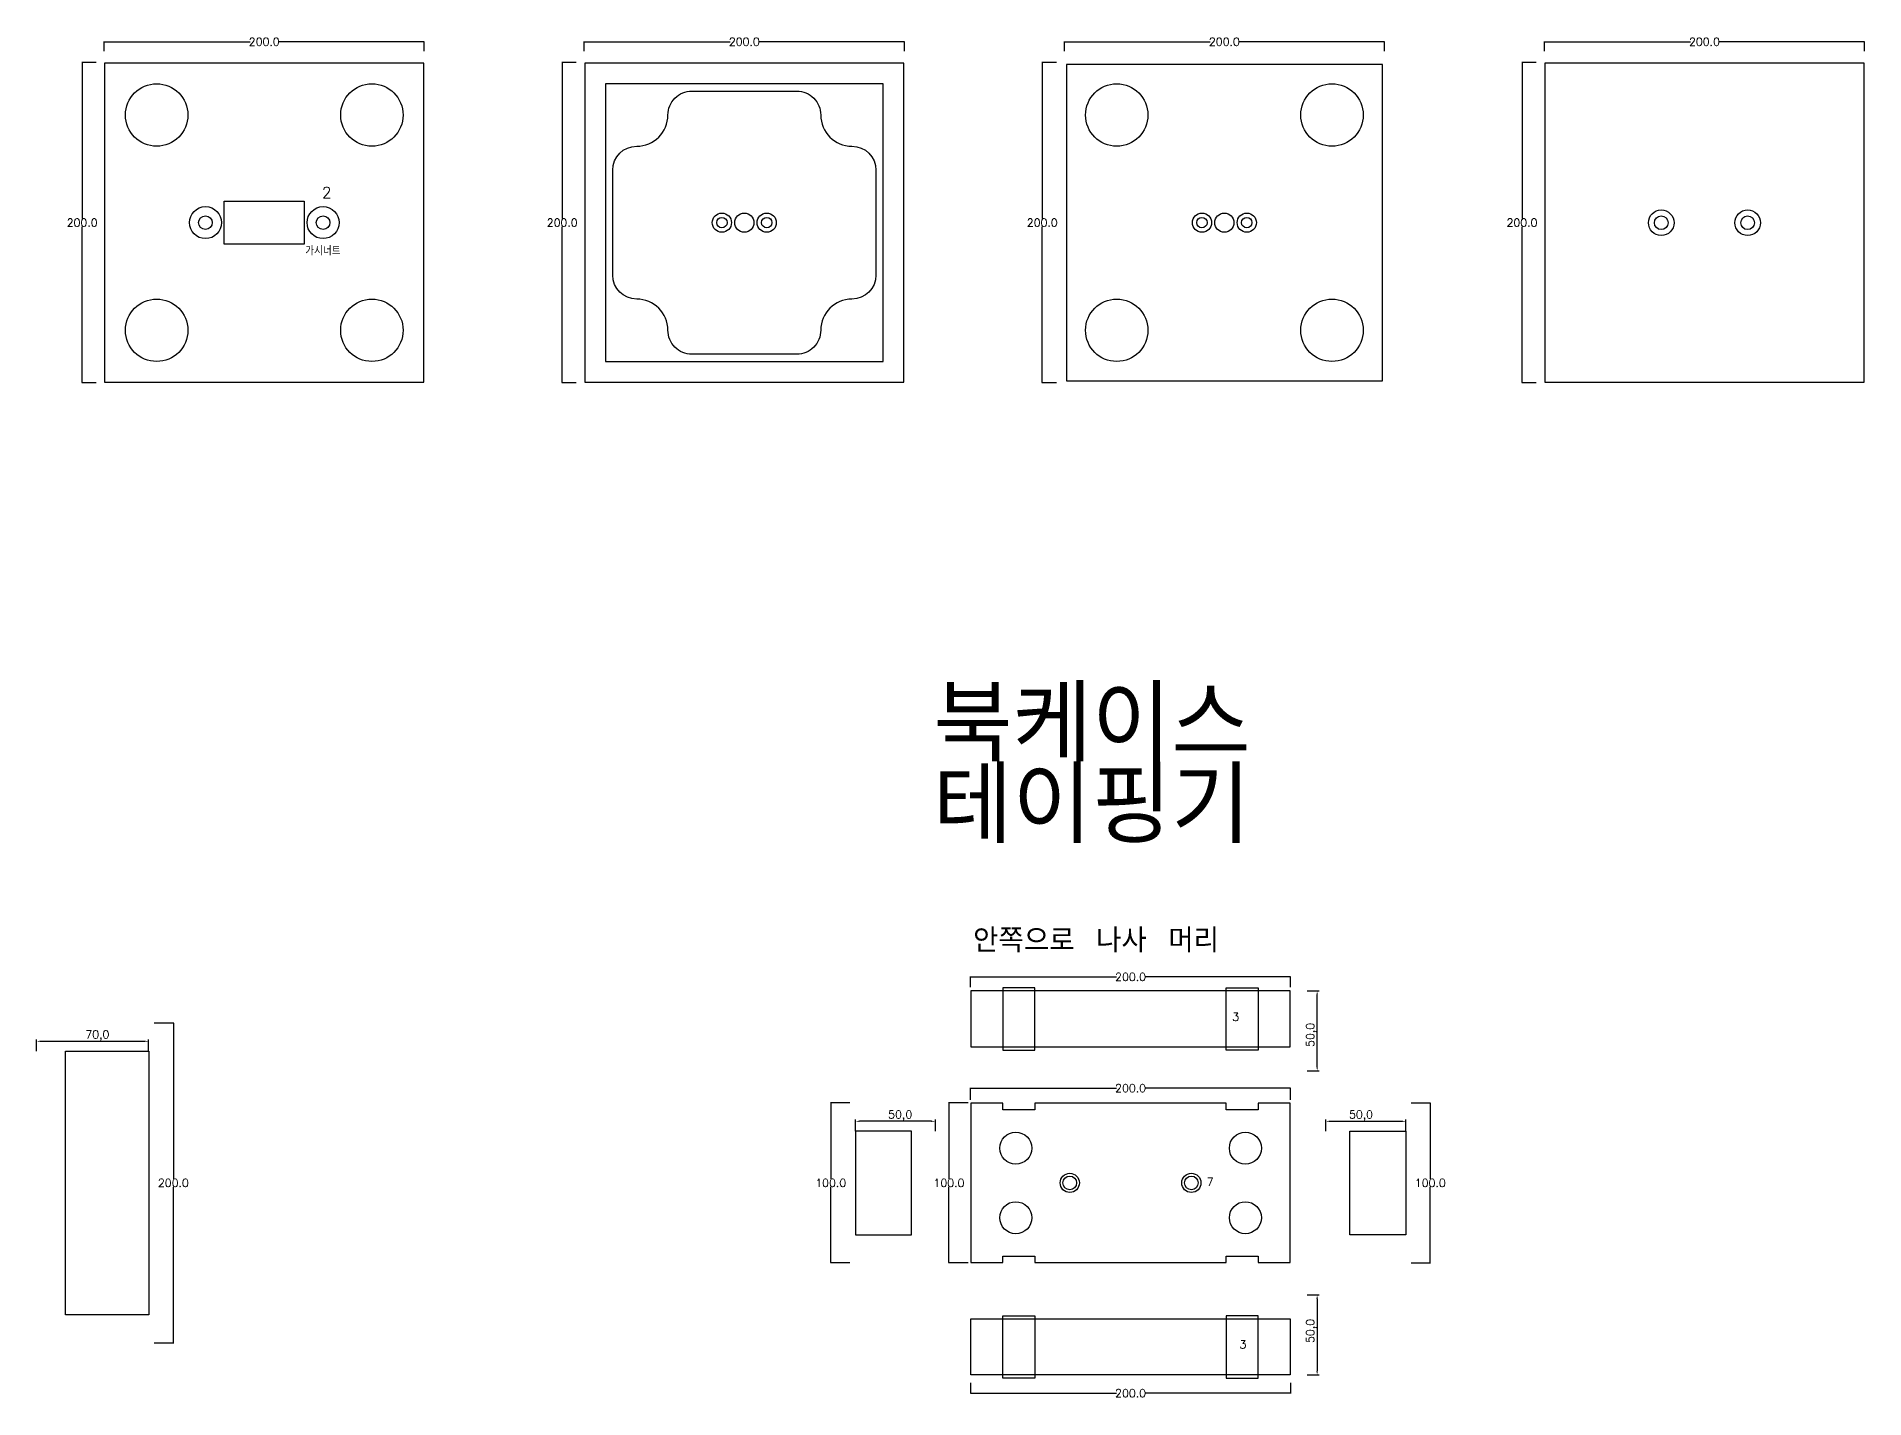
# Model space of a CAD drawing. Header units: millimetres. Extents: x 37110 to 56310, y -3510 to 5490.
# Drawn here: x 38168 to 39310, y 2255 to 3106 of the extents above; entities that cross this region are included whole.
import ezdxf

# ---------------------------------------------------------------- set-up
doc = ezdxf.new("R2010")
doc.units = ezdxf.units.MM
for name, color, linetype in [('TEXT', 3, 'Continuous'), ('볼트 구멍', 7, 'Continuous'), ('치구', 7, 'Continuous'), ('치수', 7, 'Continuous')]:
    doc.layers.add(name, color=color, linetype=linetype)
doc.styles.get("Standard").update_dxf_attribs({"font": 'txt.shx', "bigfont": 'whgtxt.shx'})
doc.dimstyles.new('ISO-25', dxfattribs={"dimtxt": 2.5, "dimasz": 2.5, "dimexe": 1.25, "dimexo": 0.625, "dimtad": 1, "dimtxsty": 'Standard', "dimcen": 2.5, "dimadec": 0, "dimazin": 0, "dimtfac": 1, "dimtmove": 0, "dimatfit": 3, "dimfxl": 0, "dimarcsym": 0})
doc.dimstyles.get("Standard").update_dxf_attribs({"dimtxt": 7, "dimasz": 0.18, "dimexe": 0.18, "dimexo": 0.0625, "dimgap": 0.09, "dimtad": 0, "dimtih": 1, "dimtoh": 1, "dimdec": 1, "dimzin": 0, "dimdsep": 46, "dimtxsty": 'Standard', "dimcen": 0.09, "dimadec": 0, "dimazin": 0, "dimtfac": 1, "dimtdec": 1, "dimtofl": 0, "dimtmove": 0, "dimatfit": 3, "dimfxl": 0, "dimtolj": 1, "dimtzin": 0, "dimarcsym": 0})

# ---------------------------------------------------------------- blocks, each defined once
blk = doc.blocks.new('*D1555')
at = {"layer": 'Defpoints', "color": 0, "linetype": 'Continuous'}
for p in [(39026.7, 2440), (39026.7, 2340), (39038.7, 2340)]:
    blk.add_point(p, dxfattribs=at)
at = {"layer": '치수', "color": 0, "linetype": 'Continuous', "lineweight": -2}
for p, q in [((39026.7, 2440), (39038.9, 2440)), ((39038.7, 2439.8), (39038.7, 2392.6)), ((39038.7, 2340.2), (39038.7, 2387.4)), ((39026.7, 2340), (39038.9, 2340))]:
    blk.add_line(p, q, dxfattribs=at)
at = {"layer": '치수', "color": 0, "linetype": 'Continuous'}
for points in [[(39038.7, 2439.8), (39038.8, 2439.8), (39038.7, 2440)], [(39038.7, 2340.2), (39038.8, 2340.2), (39038.7, 2340)]]:
    blk.add_solid(points, dxfattribs=at)
at = {"layer": '치수', "color": 0, "linetype": 'Continuous', "insert": (39038.7, 2390), "char_height": 5, "attachment_point": 5}
blk.add_mtext('\\A1;100.0', dxfattribs=at)
blk = doc.blocks.new('*D1557')
at = {"layer": 'Defpoints', "color": 0, "linetype": 'Continuous'}
for p in [(38676.1, 2440), (38664, 2340), (38676.1, 2340)]:
    blk.add_point(p, dxfattribs=at)
at = {"layer": '치수', "color": 0, "linetype": 'Continuous', "lineweight": -2}
for p, q in [((38676, 2440), (38663.8, 2440)), ((38664, 2439.8), (38664, 2392.6)), ((38664, 2340.2), (38664, 2387.4)), ((38676, 2340), (38663.8, 2340))]:
    blk.add_line(p, q, dxfattribs=at)
at = {"layer": '치수', "color": 0, "linetype": 'Continuous'}
for points in [[(38664, 2439.8), (38664, 2439.8), (38664, 2440)], [(38664, 2340.2), (38664, 2340.2), (38664, 2340)]]:
    blk.add_solid(points, dxfattribs=at)
at = {"layer": '치수', "color": 0, "linetype": 'Continuous', "insert": (38664, 2390), "char_height": 5, "attachment_point": 5}
blk.add_mtext('\\A1;100.0', dxfattribs=at)
blk = doc.blocks.new('*D1558')
at = {"layer": 'Defpoints', "color": 0, "linetype": 'Continuous'}
for p in [(38749.9, 2440), (38737.9, 2340), (38749.9, 2340)]:
    blk.add_point(p, dxfattribs=at)
at = {"layer": '치수', "color": 0, "linetype": 'Continuous', "lineweight": -2}
for p, q in [((38749.9, 2440), (38737.7, 2440)), ((38737.9, 2439.8), (38737.9, 2392.6)), ((38737.9, 2340.2), (38737.9, 2387.4)), ((38749.9, 2340), (38737.7, 2340))]:
    blk.add_line(p, q, dxfattribs=at)
at = {"layer": '치수', "color": 0, "linetype": 'Continuous'}
for points in [[(38737.8, 2439.8), (38737.9, 2439.8), (38737.9, 2440)], [(38737.8, 2340.2), (38737.9, 2340.2), (38737.9, 2340)]]:
    blk.add_solid(points, dxfattribs=at)
at = {"layer": '치수', "color": 0, "linetype": 'Continuous', "insert": (38737.9, 2390), "char_height": 5, "attachment_point": 5}
blk.add_mtext('\\A1;100.0', dxfattribs=at)
blk = doc.blocks.new('*D1559')
at = {"layer": 'Defpoints', "color": 0, "linetype": 'Continuous'}
for p in [(38241.1, 2490), (38241.1, 2290), (38253.2, 2290)]:
    blk.add_point(p, dxfattribs=at)
at = {"layer": '치수', "color": 0, "linetype": 'Continuous', "lineweight": -2}
for p, q in [((38241.2, 2490), (38253.4, 2490)), ((38253.2, 2489.8), (38253.2, 2392.6)), ((38253.2, 2290.2), (38253.2, 2387.4)), ((38241.2, 2290), (38253.4, 2290))]:
    blk.add_line(p, q, dxfattribs=at)
at = {"layer": '치수', "color": 0, "linetype": 'Continuous'}
for points in [[(38253.2, 2489.8), (38253.2, 2489.8), (38253.2, 2490)], [(38253.2, 2290.2), (38253.2, 2290.2), (38253.2, 2290)]]:
    blk.add_solid(points, dxfattribs=at)
at = {"layer": '치수', "color": 0, "linetype": 'Continuous', "insert": (38253.2, 2390), "char_height": 5, "attachment_point": 5}
blk.add_mtext('\\A1;200.0', dxfattribs=at)
blk = doc.blocks.new('*D1564')
at = {"layer": 'Defpoints', "color": 0}
for p in [(38961.1, 2320), (38961.1, 2270), (38968, 2270)]:
    blk.add_point(p, dxfattribs=at)
at = {"layer": '치수', "color": 0, "lineweight": -2}
for p, q in [((38961.7, 2320), (38969.2, 2320)), ((38968, 2317.5), (38968, 2272.5)), ((38961.7, 2270), (38969.2, 2270))]:
    blk.add_line(p, q, dxfattribs=at)
at = {"layer": '치수', "color": 0}
for points in [[(38967.5, 2317.5), (38968.4, 2317.5), (38968, 2320)], [(38967.5, 2272.5), (38968.4, 2272.5), (38968, 2270)]]:
    blk.add_solid(points, dxfattribs=at)
at = {"layer": '치수', "color": 0, "insert": (38964.4, 2297.5), "char_height": 5, "attachment_point": 5, "rotation": 90}
blk.add_mtext('50,0', dxfattribs=at)
blk = doc.blocks.new('*D1565')
at = {"layer": 'Defpoints', "color": 0, "linetype": 'Continuous'}
for p in [(38751.4, 2265), (38951.4, 2265), (38951.4, 2258.6)]:
    blk.add_point(p, dxfattribs=at)
at = {"layer": '치수', "color": 0, "linetype": 'Continuous', "lineweight": -2}
for p, q in [((38751.4, 2265), (38751.4, 2258.4)), ((38951.4, 2265), (38951.4, 2258.4)), ((38751.6, 2258.6), (38842.5, 2258.6)), ((38951.2, 2258.6), (38860.2, 2258.6))]:
    blk.add_line(p, q, dxfattribs=at)
at = {"layer": '치수', "color": 0, "linetype": 'Continuous'}
for points in [[(38751.6, 2258.7), (38751.6, 2258.6), (38751.4, 2258.6)], [(38951.2, 2258.7), (38951.2, 2258.6), (38951.4, 2258.6)]]:
    blk.add_solid(points, dxfattribs=at)
at = {"layer": '치수', "color": 0, "linetype": 'Continuous', "insert": (38851.4, 2258.6), "char_height": 5, "attachment_point": 5}
blk.add_mtext('\\A1;200.0', dxfattribs=at)
blk = doc.blocks.new('*D1566')
at = {"layer": 'Defpoints', "color": 0}
for p in [(38679.4, 2428.5), (38679.4, 2421.7), (38729.4, 2421.7)]:
    blk.add_point(p, dxfattribs=at)
at = {"layer": '치수', "color": 0, "lineweight": -2}
for p, q in [((38679.4, 2422.3), (38679.4, 2429.7)), ((38726.9, 2428.5), (38681.9, 2428.5)), ((38729.4, 2422.3), (38729.4, 2429.7))]:
    blk.add_line(p, q, dxfattribs=at)
at = {"layer": '치수', "color": 0}
for points in [[(38681.9, 2428.9), (38681.9, 2428.1), (38679.4, 2428.5)], [(38726.9, 2428.9), (38726.9, 2428.1), (38729.4, 2428.5)]]:
    blk.add_solid(points, dxfattribs=at)
at = {"layer": '치수', "color": 0, "insert": (38707.4, 2432), "char_height": 5, "attachment_point": 5}
blk.add_mtext('50,0', dxfattribs=at)
blk = doc.blocks.new('*D1567')
at = {"layer": 'Defpoints', "color": 0}
for p in [(38973.4, 2421.7), (39023.4, 2428.5), (39023.4, 2421.7)]:
    blk.add_point(p, dxfattribs=at)
at = {"layer": '치수', "color": 0, "lineweight": -2}
for p, q in [((38973.4, 2422.3), (38973.4, 2429.7)), ((38975.9, 2428.5), (39020.9, 2428.5)), ((39023.4, 2422.3), (39023.4, 2429.7))]:
    blk.add_line(p, q, dxfattribs=at)
at = {"layer": '치수', "color": 0}
for points in [[(38975.9, 2428.9), (38975.9, 2428.1), (38973.4, 2428.5)], [(39020.9, 2428.9), (39020.9, 2428.1), (39023.4, 2428.5)]]:
    blk.add_solid(points, dxfattribs=at)
at = {"layer": '치수', "color": 0, "insert": (38995.4, 2432), "char_height": 5, "attachment_point": 5}
blk.add_mtext('50,0', dxfattribs=at)
blk = doc.blocks.new('*D1574')
at = {"layer": 'Defpoints', "color": 0}
for p in [(38167.7, 2471.7), (38237.7, 2478.5), (38237.7, 2471.9)]:
    blk.add_point(p, dxfattribs=at)
at = {"layer": '치수', "color": 0, "lineweight": -2}
for p, q in [((38167.7, 2472.3), (38167.7, 2479.7)), ((38237.7, 2472.5), (38237.7, 2479.7)), ((38170.2, 2478.5), (38235.2, 2478.5))]:
    blk.add_line(p, q, dxfattribs=at)
at = {"layer": '치수', "color": 0}
for points in [[(38170.2, 2478.9), (38170.2, 2478.1), (38167.7, 2478.5)], [(38235.2, 2478.9), (38235.2, 2478.1), (38237.7, 2478.5)]]:
    blk.add_solid(points, dxfattribs=at)
at = {"layer": '치수', "color": 0, "insert": (38205.7, 2482), "char_height": 5, "attachment_point": 5}
blk.add_mtext('70,0', dxfattribs=at)
blk = doc.blocks.new('*D1586')
at = {"layer": 'Defpoints', "color": 0}
for p in [(38961.1, 2510), (38968, 2510), (38961.1, 2460)]:
    blk.add_point(p, dxfattribs=at)
at = {"layer": '치수', "color": 0, "lineweight": -2}
for p, q in [((38961.7, 2510), (38969.2, 2510)), ((38968, 2462.5), (38968, 2507.5)), ((38961.7, 2460), (38969.2, 2460))]:
    blk.add_line(p, q, dxfattribs=at)
at = {"layer": '치수', "color": 0}
for points in [[(38967.5, 2507.5), (38968.4, 2507.5), (38968, 2510)], [(38967.5, 2462.5), (38968.4, 2462.5), (38968, 2460)]]:
    blk.add_solid(points, dxfattribs=at)
at = {"layer": '치수', "color": 0, "insert": (38964.4, 2482.5), "char_height": 5, "attachment_point": 5, "rotation": 90}
blk.add_mtext('50,0', dxfattribs=at)
blk = doc.blocks.new('*D1587')
at = {"layer": 'Defpoints', "color": 0, "linetype": 'Continuous'}
for p in [(38951.4, 2449.2), (38751.4, 2441.8), (38951.4, 2441.8)]:
    blk.add_point(p, dxfattribs=at)
at = {"layer": '치수', "color": 0, "linetype": 'Continuous', "lineweight": -2}
for p, q in [((38751.4, 2441.9), (38751.4, 2449.4)), ((38751.6, 2449.2), (38842.5, 2449.2)), ((38951.2, 2449.2), (38860.2, 2449.2)), ((38951.4, 2441.9), (38951.4, 2449.4))]:
    blk.add_line(p, q, dxfattribs=at)
at = {"layer": '치수', "color": 0, "linetype": 'Continuous'}
for points in [[(38751.6, 2449.3), (38751.6, 2449.2), (38751.4, 2449.2)], [(38951.2, 2449.3), (38951.2, 2449.2), (38951.4, 2449.2)]]:
    blk.add_solid(points, dxfattribs=at)
at = {"layer": '치수', "color": 0, "linetype": 'Continuous', "insert": (38851.4, 2449.2), "char_height": 5, "attachment_point": 5}
blk.add_mtext('\\A1;200.0', dxfattribs=at)
blk = doc.blocks.new('*D1588')
at = {"layer": 'Defpoints', "color": 0, "linetype": 'Continuous'}
for p in [(38951.4, 2518.7), (38751.4, 2512.3), (38951.4, 2512.3)]:
    blk.add_point(p, dxfattribs=at)
at = {"layer": '치수', "color": 0, "linetype": 'Continuous', "lineweight": -2}
for p, q in [((38751.4, 2512.4), (38751.4, 2518.9)), ((38751.6, 2518.7), (38842.5, 2518.7)), ((38951.2, 2518.7), (38860.2, 2518.7)), ((38951.4, 2512.4), (38951.4, 2518.9))]:
    blk.add_line(p, q, dxfattribs=at)
at = {"layer": '치수', "color": 0, "linetype": 'Continuous'}
for points in [[(38751.6, 2518.7), (38751.6, 2518.7), (38751.4, 2518.7)], [(38951.2, 2518.7), (38951.2, 2518.7), (38951.4, 2518.7)]]:
    blk.add_solid(points, dxfattribs=at)
at = {"layer": '치수', "color": 0, "linetype": 'Continuous', "insert": (38851.4, 2518.7), "char_height": 5, "attachment_point": 5}
blk.add_mtext('\\A1;200.0', dxfattribs=at)
blk = doc.blocks.new('*D2085')
at = {"layer": 'Defpoints', "color": 0, "linetype": 'Continuous'}
for p in [(38210, 3097.1), (38410, 3103), (38410, 3097.1)]:
    blk.add_point(p, dxfattribs=at)
at = {"layer": '치수', "color": 0, "linetype": 'Continuous', "lineweight": -2}
for p, q in [((38210, 3097.2), (38210, 3103.2)), ((38210.2, 3103), (38301.2, 3103)), ((38409.8, 3103), (38318.8, 3103)), ((38410, 3097.2), (38410, 3103.2))]:
    blk.add_line(p, q, dxfattribs=at)
at = {"layer": '치수', "color": 0, "linetype": 'Continuous'}
for points in [[(38210.2, 3103), (38210.2, 3103), (38210, 3103)], [(38409.8, 3103), (38409.8, 3103), (38410, 3103)]]:
    blk.add_solid(points, dxfattribs=at)
at = {"layer": '치수', "color": 0, "linetype": 'Continuous', "insert": (38310, 3103), "char_height": 5, "attachment_point": 5}
blk.add_mtext('\\A1;200.0', dxfattribs=at)
blk = doc.blocks.new('*D2088')
at = {"layer": 'Defpoints', "color": 0, "linetype": 'Continuous'}
for p in [(38205.1, 3090), (38196.2, 2890), (38205.1, 2890)]:
    blk.add_point(p, dxfattribs=at)
at = {"layer": '치수', "color": 0, "linetype": 'Continuous', "lineweight": -2}
for p, q in [((38205, 3090), (38196, 3090)), ((38196.2, 3089.8), (38196.2, 2992.6)), ((38196.2, 2890.2), (38196.2, 2987.4)), ((38205, 2890), (38196, 2890))]:
    blk.add_line(p, q, dxfattribs=at)
at = {"layer": '치수', "color": 0, "linetype": 'Continuous'}
for points in [[(38196.2, 3089.8), (38196.2, 3089.8), (38196.2, 3090)], [(38196.2, 2890.2), (38196.2, 2890.2), (38196.2, 2890)]]:
    blk.add_solid(points, dxfattribs=at)
at = {"layer": '치수', "color": 0, "linetype": 'Continuous', "insert": (38196.2, 2990), "char_height": 5, "attachment_point": 5}
blk.add_mtext('\\A1;200.0', dxfattribs=at)
blk = doc.blocks.new('*D2097')
at = {"layer": 'Defpoints', "color": 0, "linetype": 'Continuous'}
for p in [(39104.9, 3090), (39096, 2890), (39104.9, 2890)]:
    blk.add_point(p, dxfattribs=at)
at = {"layer": '치수', "color": 0, "linetype": 'Continuous', "lineweight": -2}
for p, q in [((39104.8, 3090), (39095.8, 3090)), ((39096, 3089.8), (39096, 2992.6)), ((39096, 2890.2), (39096, 2987.4)), ((39104.8, 2890), (39095.8, 2890))]:
    blk.add_line(p, q, dxfattribs=at)
at = {"layer": '치수', "color": 0, "linetype": 'Continuous'}
for points in [[(39095.9, 3089.8), (39096, 3089.8), (39096, 3090)], [(39095.9, 2890.2), (39096, 2890.2), (39096, 2890)]]:
    blk.add_solid(points, dxfattribs=at)
at = {"layer": '치수', "color": 0, "linetype": 'Continuous', "insert": (39096, 2990), "char_height": 5, "attachment_point": 5}
blk.add_mtext('\\A1;200.0', dxfattribs=at)
blk = doc.blocks.new('*D2098')
at = {"layer": 'Defpoints', "color": 0, "linetype": 'Continuous'}
for p in [(38505.1, 3090), (38496.2, 2890), (38505.1, 2890)]:
    blk.add_point(p, dxfattribs=at)
at = {"layer": '치수', "color": 0, "linetype": 'Continuous', "lineweight": -2}
for p, q in [((38505, 3090), (38496, 3090)), ((38496.2, 3089.8), (38496.2, 2992.6)), ((38496.2, 2890.2), (38496.2, 2987.4)), ((38505, 2890), (38496, 2890))]:
    blk.add_line(p, q, dxfattribs=at)
at = {"layer": '치수', "color": 0, "linetype": 'Continuous'}
for points in [[(38496.2, 3089.8), (38496.2, 3089.8), (38496.2, 3090)], [(38496.2, 2890.2), (38496.2, 2890.2), (38496.2, 2890)]]:
    blk.add_solid(points, dxfattribs=at)
at = {"layer": '치수', "color": 0, "linetype": 'Continuous', "insert": (38496.2, 2990), "char_height": 5, "attachment_point": 5}
blk.add_mtext('\\A1;200.0', dxfattribs=at)
blk = doc.blocks.new('*D2099')
at = {"layer": 'Defpoints', "color": 0, "linetype": 'Continuous'}
for p in [(38805.1, 3090), (38796.2, 2890), (38805.1, 2890)]:
    blk.add_point(p, dxfattribs=at)
at = {"layer": '치수', "color": 0, "linetype": 'Continuous', "lineweight": -2}
for p, q in [((38805, 3090), (38796, 3090)), ((38796.2, 3089.8), (38796.2, 2992.6)), ((38796.2, 2890.2), (38796.2, 2987.4)), ((38805, 2890), (38796, 2890))]:
    blk.add_line(p, q, dxfattribs=at)
at = {"layer": '치수', "color": 0, "linetype": 'Continuous'}
for points in [[(38796.2, 3089.8), (38796.2, 3089.8), (38796.2, 3090)], [(38796.2, 2890.2), (38796.2, 2890.2), (38796.2, 2890)]]:
    blk.add_solid(points, dxfattribs=at)
at = {"layer": '치수', "color": 0, "linetype": 'Continuous', "insert": (38796.2, 2990), "char_height": 5, "attachment_point": 5}
blk.add_mtext('\\A1;200.0', dxfattribs=at)
blk = doc.blocks.new('*D2100')
at = {"layer": 'Defpoints', "color": 0, "linetype": 'Continuous'}
for p in [(38810, 3097.1), (39010, 3103), (39010, 3097.1)]:
    blk.add_point(p, dxfattribs=at)
at = {"layer": '치수', "color": 0, "linetype": 'Continuous', "lineweight": -2}
for p, q in [((38810, 3097.2), (38810, 3103.2)), ((38810.2, 3103), (38901.2, 3103)), ((39009.8, 3103), (38918.8, 3103)), ((39010, 3097.2), (39010, 3103.2))]:
    blk.add_line(p, q, dxfattribs=at)
at = {"layer": '치수', "color": 0, "linetype": 'Continuous'}
for points in [[(38810.2, 3103), (38810.2, 3103), (38810, 3103)], [(39009.8, 3103), (39009.8, 3103), (39010, 3103)]]:
    blk.add_solid(points, dxfattribs=at)
at = {"layer": '치수', "color": 0, "linetype": 'Continuous', "insert": (38910, 3103), "char_height": 5, "attachment_point": 5}
blk.add_mtext('\\A1;200.0', dxfattribs=at)
blk = doc.blocks.new('*D2101')
at = {"layer": 'Defpoints', "color": 0, "linetype": 'Continuous'}
for p in [(38510, 3097.1), (38710, 3103), (38710, 3097.1)]:
    blk.add_point(p, dxfattribs=at)
at = {"layer": '치수', "color": 0, "linetype": 'Continuous', "lineweight": -2}
for p, q in [((38510, 3097.2), (38510, 3103.2)), ((38510.2, 3103), (38601.2, 3103)), ((38709.8, 3103), (38618.8, 3103)), ((38710, 3097.2), (38710, 3103.2))]:
    blk.add_line(p, q, dxfattribs=at)
at = {"layer": '치수', "color": 0, "linetype": 'Continuous'}
for points in [[(38510.2, 3103), (38510.2, 3103), (38510, 3103)], [(38709.8, 3103), (38709.8, 3103), (38710, 3103)]]:
    blk.add_solid(points, dxfattribs=at)
at = {"layer": '치수', "color": 0, "linetype": 'Continuous', "insert": (38610, 3103), "char_height": 5, "attachment_point": 5}
blk.add_mtext('\\A1;200.0', dxfattribs=at)
blk = doc.blocks.new('*D2102')
at = {"layer": 'Defpoints', "color": 0, "linetype": 'Continuous'}
for p in [(39110, 3097.1), (39310, 3103), (39310, 3097.1)]:
    blk.add_point(p, dxfattribs=at)
at = {"layer": '치수', "color": 0, "linetype": 'Continuous', "lineweight": -2}
for p, q in [((39110, 3097.2), (39110, 3103.2)), ((39110.2, 3103), (39201.2, 3103)), ((39309.8, 3103), (39218.8, 3103)), ((39310, 3097.2), (39310, 3103.2))]:
    blk.add_line(p, q, dxfattribs=at)
at = {"layer": '치수', "color": 0, "linetype": 'Continuous'}
for points in [[(39110.2, 3103), (39110.2, 3103), (39110, 3103)], [(39309.8, 3103), (39309.8, 3103), (39310, 3103)]]:
    blk.add_solid(points, dxfattribs=at)
at = {"layer": '치수', "color": 0, "linetype": 'Continuous', "insert": (39210, 3103), "char_height": 5, "attachment_point": 5}
blk.add_mtext('\\A1;200.0', dxfattribs=at)

msp = doc.modelspace()

# ---------------------------------------------------------------- linework, layer by layer
at = {"layer": '볼트 구멍', "color": 3}
msp.add_lwpolyline([(38335, 2976.5), (38285, 2976.5), (38285, 3003.5), (38335, 3003.5)], close=True, dxfattribs=at)
at = {"layer": '볼트 구멍', "color": 1}
for centre, radius in [((38273.25, 2990), 10), ((38346.75, 2990), 10), ((38813.382, 2390), 6), ((38889.382, 2390), 5.998)]:
    msp.add_circle(centre, radius, dxfattribs=at)
at = {"layer": '볼트 구멍', "color": 3}
for centre, radius in [((38273.25, 2990), 4.25), ((38346.75, 2990), 4.25), ((38596, 2990), 3.25), ((38610, 2990), 6), ((38624, 2990), 3.25), ((38896, 2990), 3.25), ((38910, 2990), 6), ((38924, 2990), 3.25), ((39183, 2989.937), 4.25), ((39237, 2989.937), 4.25), ((38813.382, 2390), 4.25), ((38889.382, 2390), 4.25)]:
    msp.add_circle(centre, radius, dxfattribs=at)
at = {"layer": '볼트 구멍', "color": 6}
for centre, radius in [((38596, 2990), 6), ((38624, 2990), 6), ((38896, 2990), 6), ((38924, 2990), 6), ((39183, 2989.937), 8), ((39237, 2989.937), 8)]:
    msp.add_circle(centre, radius, dxfattribs=at)
at = {"layer": '치구'}
for points in [[(38210.25, 3089.75), (38210.25, 2890.25), (38409.75, 2890.25), (38409.75, 3089.75)], [(38510.25, 3089.75), (38510.25, 2890.25), (38709.75, 2890.25), (38709.75, 3089.75)], [(38811.25, 3088.75), (38811.25, 2891.25), (39008.75, 2891.25), (39008.75, 3088.75)], [(39110.25, 3089.75), (39110.25, 2890.25), (39309.75, 2890.25), (39309.75, 3089.75)], [(38523.25, 3076.75), (38523.25, 2903.25), (38696.75, 2903.25), (38696.75, 3076.75)], [(38751.632, 2474.969), (38951.132, 2474.969), (38951.132, 2509.969), (38751.632, 2509.969)], [(38185.851, 2472.35), (38237.851, 2472.35), (38237.851, 2307.65), (38185.851, 2307.65)], [(38751.632, 2340.25), (38771.632, 2340.25), (38771.632, 2344.25), (38791.632, 2344.25), (38791.632, 2340.25), (38911.132, 2340.25), (38911.132, 2344.25), (38931.132, 2344.25), (38931.132, 2340.25), (38951.132, 2340.25), (38951.132, 2439.75), (38931.132, 2439.75), (38931.132, 2435.75), (38911.132, 2435.75), (38911.132, 2439.75), (38791.632, 2439.75), (38791.632, 2435.75), (38771.632, 2435.75), (38771.632, 2439.75), (38751.632, 2439.75)], [(38714.382, 2422.35), (38679.382, 2422.35), (38679.382, 2357.65), (38714.382, 2357.65)], [(38988.382, 2422.35), (39023.382, 2422.35), (39023.382, 2357.65), (38988.382, 2357.65)], [(38751.632, 2305.031), (38951.132, 2305.031), (38951.132, 2270.031), (38751.632, 2270.031)]]:
    msp.add_lwpolyline(points, close=True, dxfattribs=at)
msp.add_lwpolyline([(38577.25, 3072.25), (38642.75, 3072.25, -0.41421365), (38657.75, 3057.25, 0.41421347), (38677.25, 3037.75, -0.41421338), (38692.25, 3022.75), (38692.25, 2957.25, -0.41421338), (38677.25, 2942.25, 0.41421347), (38657.75, 2922.75, -0.41421365), (38642.75, 2907.75), (38577.25, 2907.75, -0.41421365), (38562.25, 2922.75, 0.41421347), (38542.75, 2942.25, -0.41421338), (38527.75, 2957.25), (38527.75, 3022.75, -0.41421338), (38542.75, 3037.75, 0.41421347), (38562.25, 3057.25, -0.41421365)], format="xyb", close=True, dxfattribs=at)
at = {"layer": '치구', "color": 1}
for points in [[(38771.632, 2472.969), (38791.632, 2472.969), (38791.632, 2511.966), (38771.632, 2511.966)], [(38931.132, 2472.969), (38911.132, 2472.969), (38911.132, 2511.966), (38931.132, 2511.966)], [(38771.632, 2307.031), (38791.632, 2307.031), (38791.632, 2268.034), (38771.632, 2268.034)], [(38931.132, 2307.031), (38911.132, 2307.031), (38911.132, 2268.034), (38931.132, 2268.034)]]:
    msp.add_lwpolyline(points, close=True, dxfattribs=at)
at = {"layer": '치구'}
for centre, radius in [((38242.75, 3057.25), 19.5), ((38377.25, 3057.25), 19.5), ((38842.75, 3057.25), 19.5), ((38977.25, 3057.25), 19.5), ((38242.75, 2922.75), 19.5), ((38377.25, 2922.75), 19.5), ((38842.75, 2922.75), 19.5), ((38977.25, 2922.75), 19.5), ((38779.632, 2411.75), 10), ((38923.132, 2411.75), 10), ((38779.632, 2368.25), 10), ((38923.132, 2368.25), 10)]:
    msp.add_circle(centre, radius, dxfattribs=at)

# ---------------------------------------------------------------- texts
at = {"layer": 'TEXT', "color": 1, "linetype": 'Continuous'}
for s, p in [('북케이스', (38728.071, 2653.247)), ('테이핑기', (38728.071, 2602.334))]:
    msp.add_text(s, height=46.875, dxfattribs=at).set_placement(p)
at = {"layer": 'TEXT', "color": 1}
for s, height, p in [('안쪽으로 나사 머리', 15, (38752.936, 2534.027)), ('3', 5, (38914.944, 2491.27)), ('7', 5, (38899.028, 2388.081)), ('3', 5, (38919.473, 2286.561))]:
    msp.add_text(s, height=height, dxfattribs=at).set_placement(p)
at = {"layer": '볼트 구멍', "color": 1}
for s, height, p in [('2', 7, (38346.022, 3005.243)), ('가시너트', 5, (38335.607, 2969.694))]:
    msp.add_text(s, height=height, dxfattribs=at).set_placement(p)

# ---------------------------------------------------------------- dimensions: what is measured, and where the dimension line sits
at = {"layer": '치수', "color": 4, "linetype": 'Continuous'}
for base, p1, p2, picture, middle in [((38410, 3102.99), (38210, 3097.107), (38410, 3097.107), '*D2085', (38310, 3102.99)), ((38710, 3102.99), (38510, 3097.107), (38710, 3097.107), '*D2101', (38610, 3102.99)), ((39010, 3102.99), (38810, 3097.107), (39010, 3097.107), '*D2100', (38910, 3102.99)), ((39310, 3102.99), (39110, 3097.107), (39310, 3097.107), '*D2102', (39210, 3102.99)), ((38951.382, 2449.222), (38751.382, 2441.825), (38951.382, 2441.825), '*D1587', (38851.382, 2449.222))]:
    dim = msp.add_linear_dim(base=base, p1=p1, p2=p2, dimstyle='Standard', override={"dimtxt": 5}, dxfattribs=at)
    dim.commit()
    dim.dimension.update_dxf_attribs({"geometry": picture, "text_midpoint": middle})
for base, p1, p2, picture, middle in [((38196.204, 2890), (38205.109, 3090), (38205.109, 2890), '*D2088', (38196.204, 2990)), ((38496.204, 2890), (38505.109, 3090), (38505.109, 2890), '*D2098', (38496.204, 2990)), ((38796.204, 2890), (38805.109, 3090), (38805.109, 2890), '*D2099', (38796.204, 2990)), ((39095.954, 2890), (39104.859, 3090), (39104.859, 2890), '*D2097', (39095.954, 2990)), ((38253.218, 2290), (38241.149, 2490), (38241.149, 2290), '*D1559', (38253.218, 2390)), ((38664.014, 2340), (38676.084, 2440), (38676.084, 2340), '*D1557', (38664.014, 2390)), ((38737.852, 2340), (38749.922, 2440), (38749.922, 2340), '*D1558', (38737.852, 2390)), ((39038.75, 2340), (39026.68, 2440), (39026.68, 2340), '*D1555', (39038.75, 2390))]:
    dim = msp.add_linear_dim(base=base, p1=p1, p2=p2, angle=90, dimstyle='Standard', override={"dimtxt": 5}, dxfattribs=at)
    dim.commit()
    dim.dimension.update_dxf_attribs({"geometry": picture, "text_midpoint": middle})
for base, p1, p2, picture, middle in [((38951.382, 2518.691), (38751.382, 2512.294), (38951.382, 2512.294), '*D1588', (38851.382, 2518.691)), ((38951.382, 2258.621), (38751.382, 2265.018), (38951.382, 2265.018), '*D1565', (38851.382, 2258.621))]:
    dim = msp.add_linear_dim(base=base, p1=p1, p2=p2, dimstyle='Standard', override={"dimtxt": 5}, dxfattribs=at)
    dim.commit()
    dim.dimension.update_dxf_attribs({"geometry": picture, "text_midpoint": middle, "dimtype": 160})
at = {"layer": '치수', "color": 4}
for base, p1, p2, angle, picture, middle in [((38967.959, 2509.969), (38961.062, 2459.969), (38961.062, 2509.969), 90, '*D1586', (38967.959, 2482.469)), ((38679.382, 2428.477), (38729.382, 2421.7), (38679.382, 2421.7), 180, '*D1566', (38707.382, 2428.477)), ((38967.959, 2270.031), (38961.062, 2320.031), (38961.062, 2270.031), 270, '*D1564', (38967.959, 2297.531))]:
    dim = msp.add_linear_dim(base=base, p1=p1, p2=p2, angle=angle, dimstyle='ISO-25', override={"dimtxt": 5, "dimdec": 1, "dimzin": 0, "dimtdec": 1}, dxfattribs=at)
    dim.commit()
    dim.dimension.update_dxf_attribs({"geometry": picture, "text_midpoint": middle, "dimtype": 160})
for base, p1, p2, picture, middle in [((38237.701, 2478.477), (38167.701, 2471.7), (38237.701, 2471.9), '*D1574', (38205.701, 2478.477)), ((39023.382, 2428.477), (38973.382, 2421.7), (39023.382, 2421.7), '*D1567', (38995.382, 2428.477))]:
    dim = msp.add_linear_dim(base=base, p1=p1, p2=p2, dimstyle='ISO-25', override={"dimtxt": 5, "dimdec": 1, "dimzin": 0, "dimtdec": 1}, dxfattribs=at)
    dim.commit()
    dim.dimension.update_dxf_attribs({"geometry": picture, "text_midpoint": middle, "dimtype": 160})

doc.saveas('drawing.dxf')
